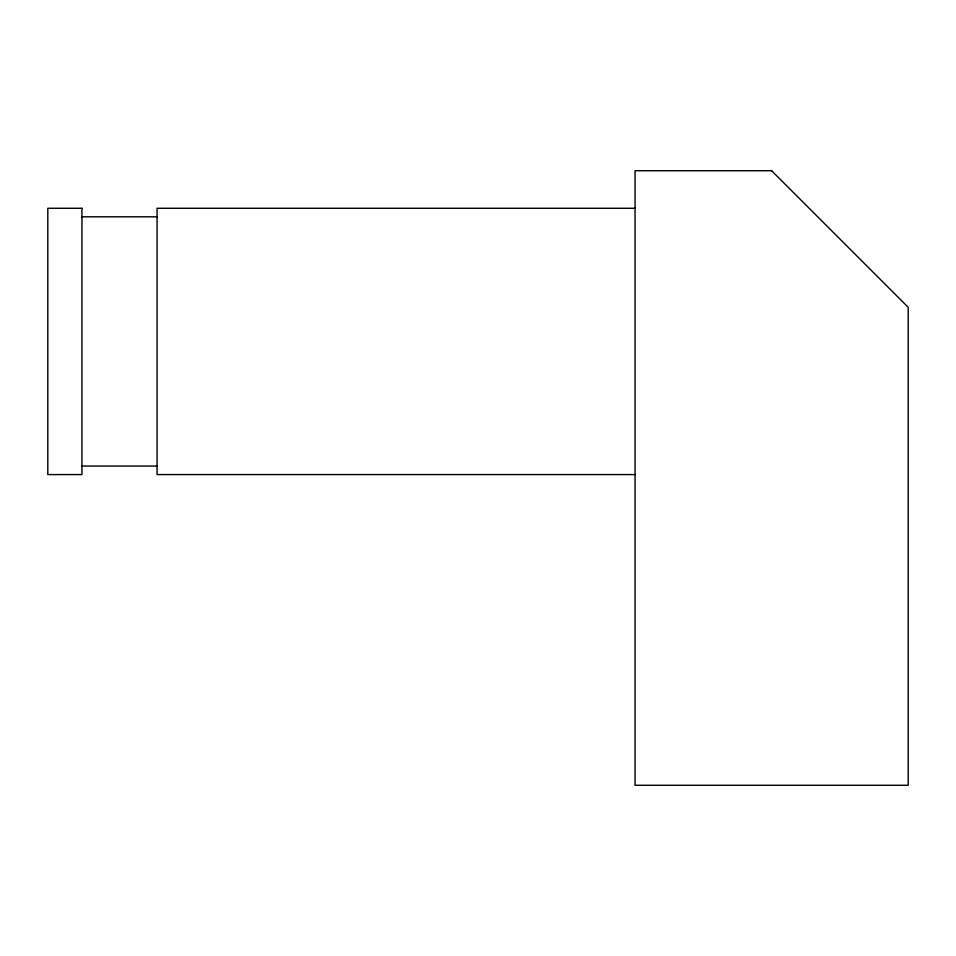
<?xml version="1.0" encoding="UTF-8"?>
<svg xmlns="http://www.w3.org/2000/svg" width="956" height="956" viewBox="0 0 956 956"><rect width="100%" height="100%" fill="white"/><g stroke="black" fill="none" stroke-linecap="round" stroke-linejoin="round"><path stroke-width="1.43" d="M635.059 208.277L157.059 208.277L157.059 474.582L635.059 474.582M81.941 216.809L157.059 216.809M81.941 466.05L157.059 466.05M771.623 170.718L635.059 170.718L635.059 785.282L908.2 785.282L908.2 307.282L771.623 170.718M81.941 208.277L47.8 208.277L47.8 474.582L81.941 474.582L81.941 208.277"/></g></svg>
